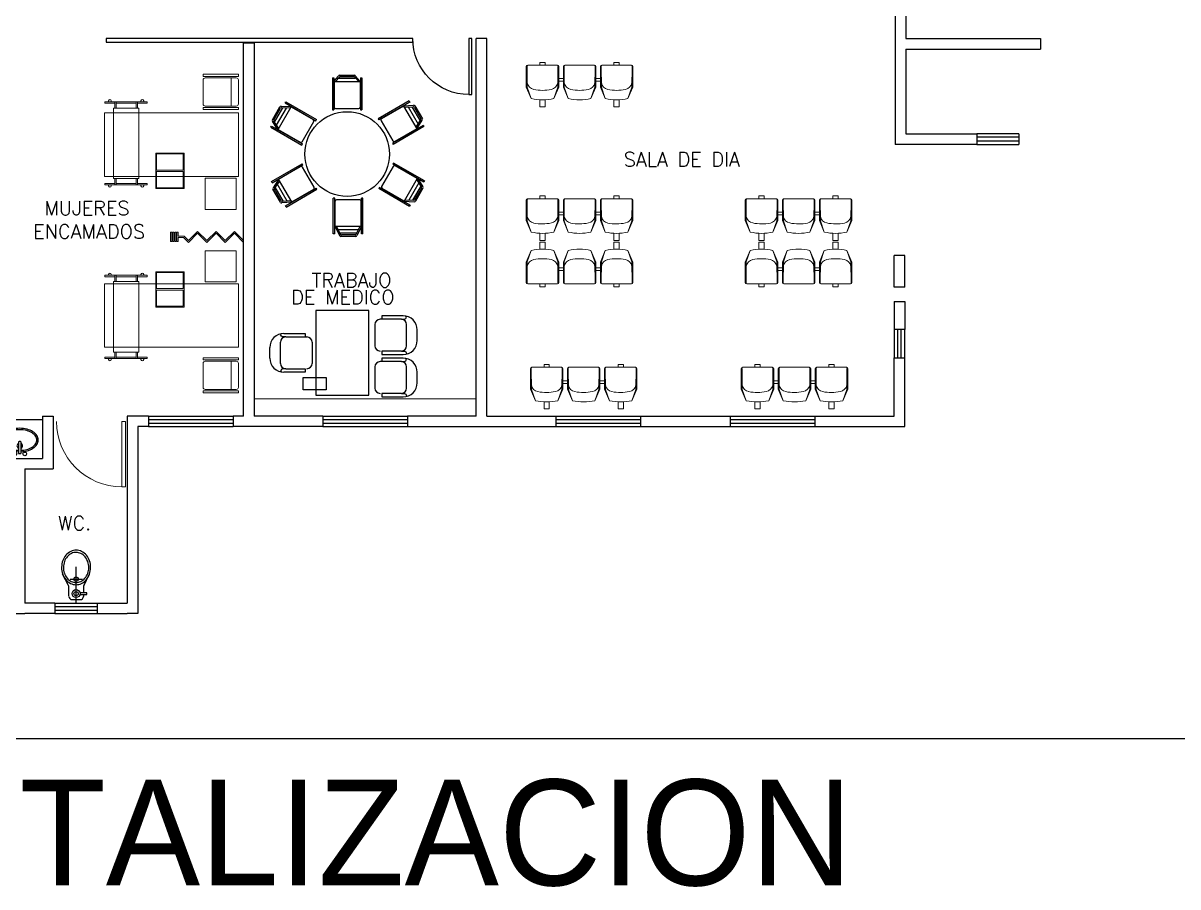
# Model space of a CAD drawing. Header units: millimetres. Extents: x 2523 to 2756, y 378 to 482.
# Drawn here: x 2655 to 2671.37, y 428.07 to 440.31 of the extents above; entities that cross this region are included whole.
import ezdxf

# ---------------------------------------------------------------- set-up
doc = ezdxf.new("R2010")
doc.units = ezdxf.units.MM
doc.linetypes.add('HIDDEN', pattern=[0.375, 0.25, -0.125])
doc.layers.get('Defpoints').update_dxf_attribs({"color": 8})
doc.layers.add('MOB', color=161, linetype='Continuous', lineweight=15)
for name, color, linetype in [('mob-f', 8, 'Continuous'), ('MOBILIARIO', 161, 'Continuous'), ('MS', 8, 'Continuous'), ('P', 7, 'Continuous')]:
    doc.layers.add(name, color=color, linetype=linetype)
doc.styles.add('ROMANS', font='romans.shx')
doc.styles.add('STYLE1', font='GOTHIC.TTF')

# ---------------------------------------------------------------- blocks, each defined once
blk = doc.blocks.new('M')
at = {"layer": 'MOB'}
for p, q in [((-0.62, 0.8), (-0.32, 0.8)), ((-0.62, 0.78), (-0.62, 0.8)), ((-0.48, 0.78), (-0.62, 0.78)), ((-0.48, 0.71), (-0.48, 0.8)), ((-0.48, 0.8), (-0.46, 0.8)), ((-0.46, 0.8), (-0.46, 0.71)), ((-0.32, 0.78), (-0.46, 0.78)), ((-0.02, 0.8), (-0.32, 0.8)), ((-0.32, 0.78), (-0.18, 0.78)), ((-0.18, 0.8), (-0.18, 0.71)), ((-0.16, 0.8), (-0.18, 0.8)), ((-0.16, 0.71), (-0.16, 0.8)), ((-0.16, 0.78), (-0.02, 0.78)), ((-0.02, 0.78), (-0.02, 0.8)), ((-0.48, -0.29), (-0.48, -0.38)), ((-0.46, -0.38), (-0.46, -0.29)), ((-0.18, -0.38), (-0.18, -0.29)), ((-0.16, -0.29), (-0.16, -0.38)), ((-0.48, -0.36), (-0.62, -0.36)), ((-0.62, -0.36), (-0.62, -0.38)), ((-0.62, -0.38), (-0.32, -0.38)), ((-0.48, -0.38), (-0.46, -0.38)), ((-0.32, -0.36), (-0.46, -0.36)), ((-0.32, -0.36), (-0.18, -0.36)), ((-0.02, -0.38), (-0.32, -0.38)), ((-0.16, -0.38), (-0.18, -0.38)), ((-0.16, -0.36), (-0.02, -0.36)), ((-0.02, -0.36), (-0.02, -0.38))]:
    blk.add_line(p, q, dxfattribs=at)
blk.add_lwpolyline([(-0.5, 0.71), (-0.5, -0.29), (-0.14, -0.29), (-0.14, 0.71)], close=True, dxfattribs=at)
for centre, start, end in [((-0.55, 0.81), 330, 210), ((-0.09, 0.81), 330, 210), ((-0.55, -0.39), 150, 30), ((-0.09, -0.39), 150, 30)]:
    blk.add_arc(centre, 0.02, start, end, dxfattribs=at)
blk = doc.blocks.new('P')
at = {"layer": 'P'}
blk.add_lwpolyline([(0.9, 0), (0.9, 0.9), (0.95, 0.9), (0.95, 0)], close=True, dxfattribs=at)
blk.add_arc((0.9, 0), 0.9, 90, 180, dxfattribs=at)
blk = doc.blocks.new('A$C1B6253C0')
for p, q in [((0, 0.571), (0, 0.281)), ((0.014, 0.277), (0.011, 0.574)), ((0.44, 0.591), (0.02, 0.591)), ((0.192, 0.591), (0.192, 0.631)), ((0.192, 0.631), (0.267, 0.631)), ((0.267, 0.591), (0.267, 0.631)), ((0.446, 0.277), (0.449, 0.574)), ((0.46, 0.281), (0.46, 0.571)), ((0.525, 0.571), (0.525, 0.281)), ((0.539, 0.277), (0.536, 0.574)), ((0.965, 0.591), (0.545, 0.591)), ((0.971, 0.277), (0.974, 0.574)), ((0.985, 0.281), (0.985, 0.571)), ((1.05, 0.571), (1.05, 0.281)), ((1.064, 0.277), (1.061, 0.574)), ((1.49, 0.591), (1.07, 0.591)), ((1.317, 0.631), (1.242, 0.631)), ((1.242, 0.591), (1.242, 0.631)), ((1.317, 0.591), (1.317, 0.631)), ((1.496, 0.277), (1.499, 0.574)), ((1.51, 0.281), (1.51, 0.571)), ((0.525, 0.401), (0.46, 0.401)), ((0.525, 0.363), (0.46, 0.363)), ((1.05, 0.401), (0.985, 0.401)), ((1.05, 0.363), (0.985, 0.363)), ((0, 0.281), (0.07, 0.118)), ((0.07, 0.118), (0.014, 0.277)), ((0.46, 0.281), (0.39, 0.118)), ((0.39, 0.118), (0.446, 0.277)), ((0.525, 0.281), (0.595, 0.118)), ((0.595, 0.118), (0.539, 0.277)), ((0.985, 0.281), (0.915, 0.118)), ((0.915, 0.118), (0.971, 0.277)), ((1.05, 0.281), (1.12, 0.118)), ((1.12, 0.118), (1.064, 0.277)), ((1.51, 0.281), (1.44, 0.118)), ((1.44, 0.118), (1.496, 0.277)), ((0.192, 0.1), (0.192, 0)), ((0.192, 0), (0.267, 0)), ((0.267, 0.1), (0.267, 0)), ((1.242, 0.1), (1.242, 0)), ((1.317, 0), (1.242, 0)), ((1.317, 0.1), (1.317, 0))]:
    blk.add_line(p, q)
for centre, radius, start, end in [((0.02, 0.571), 0.02, 90, 180), ((0.028, 0.574), 0.0178, 92.2777, 179.6564), ((0.432, 0.574), 0.0178, 0.3436, 87.7223), ((0.44, 0.571), 0.02, 0, 90), ((0.545, 0.571), 0.02, 90, 180), ((0.553, 0.574), 0.0178, 92.2777, 179.6564), ((0.957, 0.574), 0.0178, 0.3436, 87.7223), ((0.965, 0.571), 0.02, 0, 90), ((1.07, 0.571), 0.02, 90, 180), ((1.078, 0.574), 0.0178, 92.2777, 179.6564), ((1.482, 0.574), 0.0178, 0.3436, 87.7223), ((1.49, 0.571), 0.02, 0, 90), ((0.125, 0.359), 0.113, 190.0573, 259.8751), ((0.332, 0.36), 0.116, 281.3112, 349.5352), ((0.65, 0.359), 0.113, 190.0573, 259.8751), ((0.857, 0.36), 0.116, 281.3112, 349.5352), ((1.175, 0.359), 0.113, 190.0573, 259.8751), ((1.382, 0.36), 0.116, 281.3112, 349.5352), ((0.233, 0.879), 0.645, 258.5585, 280.9211), ((0.758, 0.879), 0.645, 258.5585, 280.9211), ((1.283, 0.879), 0.645, 258.5585, 280.9211), ((0.23, 0.835), 0.735, 257.4369, 282.5631), ((0.755, 0.835), 0.735, 257.4369, 282.5631), ((1.28, 0.835), 0.735, 257.4369, 282.5631)]:
    blk.add_arc(centre, radius, start, end)
blk = doc.blocks.new('SANI')
for p, q in [((-0.216, 0.12), (-0.401, 0.208)), ((0.054, -0.001), (-0.512, 0.003)), ((-0.319, -0.094), (-0.318, 0.098)), ((-0.195, 0.116), (-0.107, 0.115)), ((-0.107, 0.165), (-0.108, 0.057)), ((-0.079, 0.165), (-0.107, 0.165)), ((-0.08, 0.055), (-0.079, 0.165)), ((-0.08, 0.115), (-0.049, 0.114)), ((0, -0.064), (0, 0.064)), ((-0.219, -0.119), (-0.396, -0.213)), ((-0.051, -0.114), (-0.195, -0.113))]:
    blk.add_line(p, q)
for points in [[(-0.232, -0.003, 0.114983), (-0.251, 0.082, 0.103863), (-0.31, 0.158, 0.09123), (-0.395, 0.207, 0.020986), (-0.5, 0.226, 0.083945), (-0.605, 0.209, 0.09123), (-0.69, 0.161, 0.103863), (-0.75, 0.086, 0.114983), (-0.77, 0.001, 0.114983), (-0.751, -0.084, 0.103863), (-0.693, -0.159, 0.09123), (-0.608, -0.208, 0.083945), (-0.503, -0.227, 0.083945), (-0.398, -0.21, 0.09123), (-0.312, -0.162, 0.103863), (-0.252, -0.087, 0.114983)], [(-0.266, -0.002, 0.114859), (-0.283, 0.072, 0.103833), (-0.334, 0.138, 0.091287), (-0.408, 0.181, 0.084042), (-0.5, 0.197, 0.084042), (-0.592, 0.182, 0.091287), (-0.666, 0.14, 0.103833), (-0.718, 0.075, 0.114859), (-0.736, 0.001, 0.114859), (-0.719, -0.073, 0.103833), (-0.668, -0.139, 0.091287), (-0.594, -0.182, 0.084042), (-0.503, -0.198, 0.084042), (-0.411, -0.184, 0.091287), (-0.336, -0.142, 0.103833), (-0.284, -0.076, 0.114859)]]:
    blk.add_lwpolyline(points, format="xyb", close=True)
for centre, radius in [((-0.318, -0.001), 0.0338), ((-0.093, -0.001), 0.0623), ((-0.093, -0.001), 0.0332)]:
    blk.add_circle(centre, radius)
for centre, start, end in [((-0.195, 0.166), 244.5146, 269.5917), ((-0.05, 0.064), 359.5917, 89.5917), ((-0.196, -0.163), 89.5917, 118.0604), ((-0.05, -0.064), 269.5917, 359.5917)]:
    blk.add_arc(centre, 0.05, start, end)
blk = doc.blocks.new('LLAVES')
at = {"color": 0, "linetype": 'ByBlock'}
for p, q in [((0.0154, 0.0047), (0.0154, -0.0047)), ((0.0948, 0.0097), (0.0204, 0.0097)), ((0.0998, -0.0047), (0.0998, 0.0047)), ((0.0204, -0.0098), (0.0948, -0.0098))]:
    blk.add_line(p, q, dxfattribs=at)
for centre in [(0.013, 0.0346), (0.013, -0.0355)]:
    blk.add_circle(centre, 0.013, dxfattribs=at)
for centre, start, end in [((0.0204, 0.0047), 90, 180), ((0.0948, 0.0047), 0, 90), ((0.0204, -0.0047), 180, 270), ((0.0948, -0.0047), 270, 360)]:
    blk.add_arc(centre, 0.005, start, end, dxfattribs=at)
blk = doc.blocks.new('A$C600B6E80')
for points in [[(0.332, 0.286, 0.050781), (0.319, 0.37, 0.076871), (0.284, 0.451, 0.107155), (0.226, 0.511, 0.146462), (0.166, 0.528, 0.146462), (0.107, 0.511, 0.107155), (0.049, 0.451, 0.076871), (0.014, 0.37, 0.063889), (0, 0.264, 0.063889), (0.014, 0.159, 0.076871), (0.049, 0.077, 0.107155), (0.107, 0.018, 0.146462), (0.166, 0, 0.146462), (0.226, 0.018, 0.107155), (0.284, 0.077, 0.076871), (0.319, 0.159, 0.053581), (0.332, 0.247, 0.063889)], [(0.312, 0.285, 0.050781), (0.3, 0.365, 0.076871), (0.267, 0.44, 0.107155), (0.215, 0.494, 0.146462), (0.166, 0.508, 0.146462), (0.118, 0.494, 0.107155), (0.066, 0.44, 0.076871), (0.033, 0.365, 0.063889), (0.02, 0.264, 0.063889), (0.033, 0.164, 0.076871), (0.066, 0.088, 0.107155), (0.118, 0.034, 0.146462), (0.166, 0.02, 0.146462), (0.215, 0.034, 0.107155), (0.267, 0.088, 0.076871), (0.3, 0.164, 0.053581), (0.312, 0.248, 0.053581)]]:
    blk.add_lwpolyline(points, format="xyb")
for start, end in [(29.1764, 150.8236), (209.1764, 330.8236)]:
    blk.add_arc((0.249, 0.266), 0.04, start, end)
at = {"xscale": 2, "yscale": 2, "zscale": 2, "rotation": 180}
blk.add_blockref('LLAVES', (0.389, 0.266), dxfattribs=at)
blk = doc.blocks.new('P10')
blk.add_lwpolyline([(-0.9, 0.9), (-0.95, 0.9), (-0.95, 0), (-0.9, 0)], close=True)
blk.add_arc((-0.9, 0), 0.9, 0, 90)

msp = doc.modelspace()

# ---------------------------------------------------------------- linework, layer by layer
for p, q in [((2667.3623, 444.1422), (2667.3623, 438.5922)), ((2667.5123, 444.1422), (2667.5123, 440.0922)), ((2661.4248, 434.7422), (2661.4248, 440.0922)), ((2661.5748, 434.7422), (2661.5748, 440.0922)), ((2667.5123, 440.0922), (2669.4248, 440.0922)), ((2669.4248, 440.0922), (2669.4248, 439.9422)), ((2667.5123, 439.9422), (2669.4248, 439.9422)), ((2667.5123, 439.9422), (2667.5123, 438.7422)), ((2667.5123, 438.7422), (2668.5203, 438.7422)), ((2668.5203, 438.7422), (2668.5203, 438.5922)), ((2669.1168, 438.7422), (2668.5203, 438.7422)), ((2669.1168, 438.6922), (2668.5203, 438.6922)), ((2668.5203, 438.6422), (2669.1168, 438.6422)), ((2669.1168, 438.7422), (2669.1168, 438.5922)), ((2668.5203, 438.5922), (2667.3623, 438.5922)), ((2668.5203, 438.5922), (2669.1168, 438.5922)), ((2667.3492, 436.5672), (2667.3492, 437.0172)), ((2667.4992, 436.5672), (2667.4992, 437.0172)), ((2667.4992, 436.5672), (2667.3492, 436.5672)), ((2667.3492, 436.3672), (2667.3492, 435.9672)), ((2667.3492, 436.3672), (2667.4992, 436.3672)), ((2667.4992, 436.3672), (2667.4992, 435.9672)), ((2667.4992, 435.9672), (2667.3492, 435.9672)), ((2667.3492, 435.9672), (2667.3492, 435.5672)), ((2667.4992, 435.5672), (2667.4992, 435.9672)), ((2667.3492, 434.7422), (2667.3492, 435.5672)), ((2667.3492, 435.5672), (2667.4992, 435.5672)), ((2667.4992, 434.5922), (2667.4992, 435.5672)), ((2655.2765, 434.7422), (2655.2765, 434.1422)), ((2655.2765, 434.7422), (2655.4265, 434.7422)), ((2655.4265, 434.7422), (2655.4265, 433.9922)), ((2656.7765, 434.7422), (2656.4765, 434.7422)), ((2656.4765, 434.7422), (2656.4765, 432.0922)), ((2656.7765, 434.7422), (2657.9765, 434.7422)), ((2656.7765, 434.7422), (2656.7765, 434.5922)), ((2656.7765, 434.6922), (2657.9765, 434.6922)), ((2658.1265, 434.7422), (2657.9765, 434.7422)), ((2657.9765, 434.7422), (2657.9765, 434.5922)), ((2659.2506, 434.7422), (2658.2765, 434.7422)), ((2659.2506, 434.7422), (2660.4506, 434.7422)), ((2659.2506, 434.7422), (2659.2506, 434.5922)), ((2659.2506, 434.6922), (2660.4506, 434.6922)), ((2661.4248, 434.7422), (2660.4506, 434.7422)), ((2660.4506, 434.7422), (2660.4506, 434.5922)), ((2661.5748, 434.7422), (2662.5592, 434.7422)), ((2662.5592, 434.5922), (2662.5592, 434.7422)), ((2662.5592, 434.7422), (2663.7592, 434.7422)), ((2662.5592, 434.6922), (2663.7592, 434.6922)), ((2663.7592, 434.5922), (2663.7592, 434.7422)), ((2663.7592, 434.7422), (2665.0292, 434.7422)), ((2665.0292, 434.5922), (2665.0292, 434.7422)), ((2665.0292, 434.7422), (2666.2292, 434.7422)), ((2665.0292, 434.6922), (2666.2292, 434.6922)), ((2666.2292, 434.5922), (2666.2292, 434.7422)), ((2666.2292, 434.7422), (2667.3492, 434.7422)), ((2667.4992, 434.5922), (2667.4992, 434.7422)), ((2656.7765, 434.5922), (2656.6265, 434.5922)), ((2656.6265, 434.5922), (2656.6265, 431.9422)), ((2656.7765, 434.6422), (2657.9765, 434.6422)), ((2656.7765, 434.5922), (2657.9765, 434.5922)), ((2659.2506, 434.5922), (2657.9765, 434.5922)), ((2659.2506, 434.6422), (2660.4506, 434.6422)), ((2659.2506, 434.5922), (2660.4506, 434.5922)), ((2660.4506, 434.5922), (2662.5592, 434.5922)), ((2662.5592, 434.6422), (2663.7592, 434.6422)), ((2662.5592, 434.5922), (2663.7592, 434.5922)), ((2663.7592, 434.5922), (2665.0292, 434.5922)), ((2665.0292, 434.6422), (2666.2292, 434.6422)), ((2665.0292, 434.5922), (2666.2292, 434.5922)), ((2666.2292, 434.5922), (2667.4992, 434.5922)), ((2654.6265, 434.1422), (2655.2765, 434.1422)), ((2655.0248, 433.9922), (2655.0248, 432.0922)), ((2655.0248, 433.9922), (2655.4265, 433.9922)), ((2655.4506, 432.0922), (2655.0248, 432.0922)), ((2655.4506, 432.0922), (2656.0506, 432.0922)), ((2655.4506, 432.0922), (2655.4506, 431.9422)), ((2656.0506, 432.0922), (2656.0506, 431.9422)), ((2656.0506, 432.0922), (2656.4765, 432.0922)), ((2654.8748, 431.9422), (2655.0248, 431.9422)), ((2655.4506, 431.9422), (2655.0248, 431.9422)), ((2655.4506, 432.0422), (2656.0506, 432.0422)), ((2655.4506, 431.9922), (2656.0506, 431.9922)), ((2655.4506, 431.9422), (2656.0506, 431.9422)), ((2656.0506, 431.9422), (2656.4765, 431.9422))]:
    msp.add_line(p, q)
msp.add_lwpolyline([(2660.5248, 440.0922), (2656.1765, 440.0922), (2656.1765, 440.0422), (2660.5248, 440.0422)], close=True)
for points in [[(2661.5748, 440.0922), (2661.4248, 440.0922)], [(2658.1265, 434.7422), (2658.1265, 440.0322), (2658.2765, 440.0322), (2658.2765, 434.7422)], [(2667.4992, 437.0172), (2667.3492, 437.0172)], [(2667.3992, 435.5672), (2667.3992, 435.9672)], [(2667.4492, 435.5672), (2667.4492, 435.9672)], [(2667.3492, 435.5672), (2667.4992, 435.5672)], [(2656.6265, 431.9422), (2656.4765, 431.9422)]]:
    msp.add_lwpolyline(points)
at = {"layer": 'Defpoints'}
msp.add_lwpolyline([(2600.0821, 430.1749), (2736.8942, 430.1749)], dxfattribs=at)
at = {"layer": 'MOB'}
for p, q in [((2658.0519, 439.5852), (2657.5519, 439.5852)), ((2657.5519, 439.5552), (2657.5519, 439.5852)), ((2658.0519, 439.5552), (2657.5519, 439.5552)), ((2657.5519, 439.5052), (2657.5519, 439.1652)), ((2658.0219, 439.5352), (2657.5819, 439.5352)), ((2657.9519, 439.5352), (2657.9519, 439.1352)), ((2658.0519, 439.5552), (2658.0519, 439.5852)), ((2658.0519, 439.1652), (2658.0519, 439.5052)), ((2658.0519, 439.1152), (2657.5519, 439.1152)), ((2657.5519, 439.1152), (2657.5519, 439.0852)), ((2658.0219, 439.1352), (2657.5819, 439.1352)), ((2658.0519, 439.1152), (2658.0519, 439.0852)), ((2658.0519, 439.0852), (2657.5519, 439.0852)), ((2656.8812, 437.9667), (2656.8812, 438.4667)), ((2656.8812, 438.4667), (2657.2812, 438.4667)), ((2656.8912, 438.2267), (2656.8912, 438.4567)), ((2656.8912, 438.4567), (2657.2712, 438.4567)), ((2657.2712, 438.4567), (2657.2712, 438.2267)), ((2657.2812, 438.4667), (2657.2812, 437.9667)), ((2656.8812, 438.2267), (2656.881, 438.2267)), ((2656.8812, 438.2067), (2656.881, 438.2067)), ((2656.8912, 438.2267), (2657.2712, 438.2267)), ((2656.8912, 437.9767), (2656.8912, 438.2067)), ((2656.8912, 438.2067), (2657.2712, 438.2067)), ((2657.2712, 438.2067), (2657.2712, 437.9767)), ((2657.2812, 437.9667), (2656.8812, 437.9667)), ((2657.2712, 437.9767), (2656.8912, 437.9767)), ((2657.1806, 437.3465), (2657.198, 437.3465)), ((2657.1806, 437.2162), (2657.1806, 437.3465)), ((2657.198, 437.3465), (2657.198, 437.29)), ((2657.3443, 437.2285), (2657.4747, 437.3588)), ((2657.4747, 437.3343), (2657.3443, 437.2039)), ((2657.4747, 437.3588), (2657.605, 437.2285)), ((2657.605, 437.2039), (2657.4747, 437.3343)), ((2657.605, 437.2285), (2657.7354, 437.3588)), ((2657.7354, 437.3343), (2657.605, 437.2039)), ((2657.7354, 437.3588), (2657.8658, 437.2285)), ((2657.8658, 437.2039), (2657.7354, 437.3343)), ((2657.8658, 437.2285), (2657.9961, 437.3588)), ((2657.9961, 437.3343), (2657.8658, 437.2039)), ((2657.9961, 437.3588), (2658.1265, 437.2285)), ((2658.1265, 437.2039), (2657.9961, 437.3343)), ((2657.198, 437.2162), (2657.1806, 437.2162)), ((2657.198, 437.29), (2657.2827, 437.29)), ((2657.2755, 437.2727), (2657.198, 437.2727)), ((2657.198, 437.2727), (2657.198, 437.2162)), ((2657.3443, 437.2039), (2657.2755, 437.2727)), ((2657.2827, 437.29), (2657.3443, 437.2285)), ((2657.2812, 436.7876), (2656.8812, 436.7876)), ((2656.8812, 436.7876), (2656.8812, 436.2876)), ((2657.2712, 436.7776), (2656.8912, 436.7776)), ((2656.8912, 436.7776), (2656.8912, 436.5476)), ((2657.2712, 436.5476), (2657.2712, 436.7776)), ((2657.2812, 436.2876), (2657.2812, 436.7876)), ((2656.8812, 436.5476), (2656.881, 436.5476)), ((2656.8812, 436.5276), (2656.881, 436.5276)), ((2656.8912, 436.5476), (2657.2712, 436.5476)), ((2656.8912, 436.5276), (2657.2712, 436.5276)), ((2656.8912, 436.5276), (2656.8912, 436.2976)), ((2657.2712, 436.2976), (2657.2712, 436.5276)), ((2656.8812, 436.2876), (2657.2812, 436.2876)), ((2656.8912, 436.2976), (2657.2712, 436.2976)), ((2657.5519, 435.5391), (2657.5519, 435.5691)), ((2658.0519, 435.5691), (2657.5519, 435.5691)), ((2658.0519, 435.5391), (2657.5519, 435.5391)), ((2658.0219, 435.5191), (2657.5819, 435.5191)), ((2657.9519, 435.1191), (2657.9519, 435.5191)), ((2658.0519, 435.5391), (2658.0519, 435.5691)), ((2657.5519, 435.1491), (2657.5519, 435.4891)), ((2658.0519, 435.4891), (2658.0519, 435.1491)), ((2657.5519, 435.0991), (2657.5519, 435.0691)), ((2658.0519, 435.0991), (2657.5519, 435.0991)), ((2658.0519, 435.0691), (2657.5519, 435.0691)), ((2658.0219, 435.1191), (2657.5819, 435.1191)), ((2658.0519, 435.0991), (2658.0519, 435.0691)), ((2658.2765, 434.9841), (2661.4248, 434.9841))]:
    msp.add_line(p, q, dxfattribs=at)
for points in [[(2656.1554, 439.0372), (2658.0554, 439.0372), (2658.0554, 438.1372), (2656.1554, 438.1372)], [(2657.5794, 437.6712), (2658.0194, 437.6712), (2658.0194, 438.1112), (2657.5794, 438.1112)], [(2657.1068, 437.3465), (2657.1068, 437.2162), (2657.0894, 437.2162), (2657.0894, 437.3465)], [(2657.1372, 437.3465), (2657.1372, 437.2162), (2657.1198, 437.2162), (2657.1198, 437.3465)], [(2657.1676, 437.3465), (2657.1676, 437.2162), (2657.1502, 437.2162), (2657.1502, 437.3465)], [(2657.5794, 437.0831), (2658.0194, 437.0831), (2658.0194, 436.6431), (2657.5794, 436.6431)], [(2656.1554, 435.7172), (2658.0554, 435.7172), (2658.0554, 436.6172), (2656.1554, 436.6172)]]:
    msp.add_lwpolyline(points, close=True, dxfattribs=at)
for centre, start, end in [((2657.5819, 439.5052), 90, 180), ((2658.0219, 439.5052), 0, 90), ((2657.5819, 439.1652), 180, 270), ((2658.0219, 439.1652), 270, 0), ((2657.5819, 435.4891), 90, 180), ((2658.0219, 435.4891), 0, 90), ((2657.5819, 435.1491), 180, 270), ((2658.0219, 435.1491), 270, 0)]:
    msp.add_arc(centre, 0.03, start, end, dxfattribs=at)
at = {"layer": 'mob-f'}
msp.add_line((2654.6265, 434.6922), (2655.2765, 434.6922), dxfattribs=at)
at = {"layer": 'MOBILIARIO'}
for p, q in [((2659.4048, 439.4826), (2659.4698, 439.5609)), ((2659.4104, 439.4819), (2659.4104, 439.1219)), ((2659.4269, 439.4819), (2659.4834, 439.5437)), ((2659.4876, 439.5719), (2659.6986, 439.5719)), ((2659.4968, 439.5519), (2659.6876, 439.5519)), ((2659.7576, 439.4819), (2659.701, 439.5437)), ((2659.7796, 439.4827), (2659.7146, 439.561)), ((2659.7804, 439.4819), (2659.7804, 439.1219)), ((2658.5341, 438.9402), (2658.6396, 439.123)), ((2658.556, 438.9382), (2658.6514, 439.1035)), ((2658.8006, 439.1235), (2658.657, 439.1314)), ((2658.7903, 439.104), (2658.6652, 439.1109)), ((2658.8017, 439.1238), (2659.1134, 438.9438)), ((2659.4304, 439.1019), (2659.7604, 439.1019)), ((2660.3949, 439.1339), (2660.0831, 438.9539)), ((2660.3927, 439.139), (2660.5363, 439.1469)), ((2660.4031, 439.1196), (2660.5282, 439.1265)), ((2660.542, 439.119), (2660.6374, 438.9537)), ((2660.5547, 439.137), (2660.6602, 438.9542)), ((2660.5685, 438.8332), (2660.637, 438.938)), ((2660.5801, 438.8145), (2660.6588, 438.9349)), ((2658.6133, 438.7989), (2658.5346, 438.9193)), ((2658.6249, 438.8177), (2658.5564, 438.9225)), ((2658.6167, 438.8033), (2658.9284, 438.6233)), ((2658.9558, 438.6307), (2659.1208, 438.9164)), ((2660.0758, 438.9266), (2660.2408, 438.6408)), ((2660.5799, 438.8134), (2660.2681, 438.6334)), ((2660.5857, 438.1072), (2660.2739, 438.2872)), ((2658.6225, 438.0971), (2658.9343, 438.2771)), ((2659.1266, 437.984), (2658.9616, 438.2698)), ((2660.2466, 438.2799), (2660.0816, 437.9941)), ((2658.6476, 437.7736), (2658.5421, 437.9564)), ((2658.6222, 438.0961), (2658.5436, 437.9757)), ((2658.6604, 437.7916), (2658.565, 437.9568)), ((2658.6339, 438.0774), (2658.5654, 437.9725)), ((2658.8075, 437.7767), (2659.1193, 437.9567)), ((2660.4007, 437.7868), (2660.0889, 437.9668)), ((2660.6464, 437.9724), (2660.551, 437.8071)), ((2660.6683, 437.9703), (2660.5628, 437.7876)), ((2660.5774, 438.0929), (2660.6459, 437.9881)), ((2660.589, 438.1117), (2660.6677, 437.9913)), ((2658.7992, 437.791), (2658.6742, 437.7841)), ((2659.772, 437.8087), (2659.442, 437.8087)), ((2660.4121, 437.8066), (2660.5372, 437.7996)), ((2658.8097, 437.7716), (2658.6661, 437.7636)), ((2659.422, 437.4287), (2659.422, 437.7887)), ((2659.792, 437.4287), (2659.792, 437.7887)), ((2660.4017, 437.7871), (2660.5454, 437.7792)), ((2659.4228, 437.4279), (2659.4877, 437.2995)), ((2659.4448, 437.4287), (2659.5014, 437.3169)), ((2659.7055, 437.3087), (2659.5147, 437.3087)), ((2659.7755, 437.4287), (2659.7189, 437.3169)), ((2659.7976, 437.428), (2659.7326, 437.2996)), ((2659.7148, 437.2887), (2659.5037, 437.2887)), ((2660.0874, 436.1632), (2660.0874, 436.1132)), ((2660.3874, 436.1632), (2660.0874, 436.1632)), ((2660.4339, 436.1438), (2660.4266, 436.1597)), ((2659.9874, 436.0382), (2659.9874, 435.7382)), ((2660.3624, 436.1132), (2660.0624, 436.1132)), ((2660.3624, 436.1132), (2660.4093, 436.1135)), ((2660.4093, 436.1135), (2660.4237, 436.1243)), ((2660.4237, 436.1243), (2660.4339, 436.1438)), ((2660.4374, 435.7382), (2660.4374, 436.0382)), ((2658.6511, 435.8938), (2658.6584, 435.9097)), ((2658.6613, 435.8743), (2658.6511, 435.8938)), ((2658.6757, 435.8635), (2658.6613, 435.8743)), ((2658.7226, 435.8632), (2658.6757, 435.8635)), ((2658.6976, 435.9132), (2658.9976, 435.9132)), ((2658.7226, 435.8632), (2659.0226, 435.8632)), ((2658.9976, 435.9132), (2658.9976, 435.8632)), ((2660.5874, 435.8132), (2660.5874, 435.9632)), ((2658.4976, 435.5632), (2658.4976, 435.7132)), ((2658.6476, 435.4882), (2658.6476, 435.7882)), ((2659.0976, 435.7882), (2659.0976, 435.4882)), ((2660.0874, 435.6632), (2660.0874, 435.6132)), ((2660.3624, 435.6632), (2660.0874, 435.6632)), ((2660.3624, 435.6632), (2660.4093, 435.6629)), ((2660.4093, 435.6629), (2660.4237, 435.6521)), ((2660.3624, 435.5132), (2660.0624, 435.5132)), ((2660.0874, 435.6132), (2660.3874, 435.6132)), ((2660.3874, 435.5632), (2660.0874, 435.5632)), ((2660.0874, 435.5632), (2660.0874, 435.5132)), ((2660.3624, 435.5132), (2660.4093, 435.5135)), ((2660.4093, 435.5135), (2660.4237, 435.5243)), ((2660.4237, 435.6521), (2660.4339, 435.6326)), ((2660.4237, 435.5243), (2660.4339, 435.5438)), ((2660.4339, 435.6326), (2660.4266, 435.6166)), ((2660.4339, 435.5438), (2660.4266, 435.5597)), ((2658.6613, 435.4021), (2658.6511, 435.3826)), ((2658.6511, 435.3826), (2658.6584, 435.3666)), ((2658.6757, 435.4129), (2658.6613, 435.4021)), ((2658.7226, 435.4132), (2658.6757, 435.4129)), ((2658.9976, 435.3632), (2658.6976, 435.3632)), ((2658.7226, 435.4132), (2658.9976, 435.4132)), ((2658.9976, 435.4132), (2658.9976, 435.3632)), ((2659.9874, 435.4382), (2659.9874, 435.1382)), ((2660.4374, 435.1382), (2660.4374, 435.4382)), ((2660.5874, 435.2132), (2660.5874, 435.3632)), ((2660.3624, 435.0632), (2660.0874, 435.0632)), ((2660.0874, 435.0632), (2660.0874, 435.0132)), ((2660.0874, 435.0132), (2660.3874, 435.0132)), ((2660.3624, 435.0632), (2660.4093, 435.0629)), ((2660.4093, 435.0629), (2660.4237, 435.0521)), ((2660.4237, 435.0521), (2660.4339, 435.0326)), ((2660.4339, 435.0326), (2660.4266, 435.0166))]:
    msp.add_line(p, q, dxfattribs=at)
for points in [[(2659.3864, 439.5373), (2659.3864, 439.0813)], [(2659.3864, 439.5373), (2659.4054, 439.5373)], [(2659.4054, 439.5373), (2659.4054, 439.0813)], [(2659.4104, 439.4819), (2659.7804, 439.4819)], [(2659.452, 439.4816), (2659.7324, 439.4816)], [(2659.4757, 439.5285), (2659.7087, 439.5285)], [(2659.7854, 439.5373), (2659.7854, 439.0813)], [(2659.7854, 439.5373), (2659.8044, 439.5373)], [(2659.8044, 439.5373), (2659.8044, 439.0813)], [(2658.5658, 438.9082), (2658.6822, 439.11)], [(2658.5945, 438.8643), (2658.7347, 439.1071)], [(2658.6167, 438.8033), (2658.8017, 439.1238)], [(2658.7129, 439.1808), (2658.7224, 439.1972)], [(2658.7129, 439.1808), (2659.1511, 438.9278)], [(2658.7224, 439.1972), (2659.1606, 438.9442)], [(2660.4741, 439.2073), (2660.0359, 438.9543)], [(2660.4836, 439.1909), (2660.0454, 438.9379)], [(2660.3949, 439.1339), (2660.5799, 438.8134)], [(2660.4587, 439.1226), (2660.5989, 438.8798)], [(2660.4741, 439.2073), (2660.4836, 439.1909)], [(2660.5112, 439.1255), (2660.6277, 438.9238)], [(2659.1511, 438.9278), (2659.1606, 438.9443)], [(2659.3864, 439.0813), (2659.4054, 439.0813)], [(2659.7854, 439.0813), (2659.8044, 439.0813)], [(2660.0359, 438.9544), (2660.0454, 438.9379)], [(2658.5134, 438.8352), (2658.5229, 438.8517)], [(2658.5134, 438.8352), (2658.9516, 438.5822)], [(2658.5229, 438.8517), (2658.9611, 438.5987)], [(2660.6736, 438.8618), (2660.2354, 438.6088)], [(2660.6831, 438.8453), (2660.2449, 438.5923)], [(2660.6736, 438.8618), (2660.6831, 438.8453)], [(2660.2354, 438.6088), (2660.2449, 438.5924)], [(2658.9516, 438.5823), (2658.9611, 438.5987)], [(2658.5193, 438.0652), (2658.9575, 438.3182)], [(2658.5288, 438.0488), (2658.967, 438.3018)], [(2658.9669, 438.3018), (2658.9574, 438.3182)], [(2660.6794, 438.0589), (2660.2412, 438.3119)], [(2660.2508, 438.3283), (2660.2413, 438.3119)], [(2660.6889, 438.0753), (2660.2507, 438.3283)], [(2658.5288, 438.0488), (2658.5193, 438.0652)], [(2658.6912, 437.7851), (2658.5747, 437.9868)], [(2658.7436, 437.788), (2658.6034, 438.0308)], [(2658.8075, 437.7767), (2658.6225, 438.0971)], [(2658.7188, 437.7197), (2659.157, 437.9727)], [(2658.7283, 437.7032), (2659.1665, 437.9562)], [(2659.1664, 437.9562), (2659.1569, 437.9727)], [(2660.4799, 437.7134), (2660.0417, 437.9663)], [(2660.0513, 437.9828), (2660.0418, 437.9663)], [(2660.4894, 437.7298), (2660.0512, 437.9828)], [(2660.5857, 438.1072), (2660.4007, 437.7868)], [(2660.6079, 438.0463), (2660.4677, 437.8035)], [(2660.6366, 438.0023), (2660.5201, 437.8006)], [(2660.6889, 438.0753), (2660.6794, 438.0589)], [(2659.398, 437.3233), (2659.398, 437.8293)], [(2659.417, 437.8293), (2659.398, 437.8293)], [(2659.417, 437.3233), (2659.417, 437.8293)], [(2659.797, 437.3233), (2659.797, 437.8293)], [(2659.816, 437.8293), (2659.797, 437.8293)], [(2659.816, 437.3233), (2659.816, 437.8293)], [(2658.7283, 437.7032), (2658.7188, 437.7197)], [(2660.4894, 437.7298), (2660.4799, 437.7134)], [(2659.417, 437.3233), (2659.398, 437.3233)], [(2659.792, 437.4287), (2659.422, 437.4287)], [(2659.7503, 437.379), (2659.47, 437.379)], [(2659.7266, 437.3321), (2659.4937, 437.3321)], [(2659.816, 437.3233), (2659.797, 437.3233)], [(2658.9726, 435.1159), (2658.9726, 435.2909), (2659.1476, 435.2909)], [(2659.1476, 435.1159), (2658.9726, 435.1159)]]:
    msp.add_lwpolyline(points, dxfattribs=at)
msp.add_lwpolyline([(2659.9011, 435.0378), (2659.9011, 436.2378), (2659.1511, 436.2378), (2659.1511, 435.0378)], close=True, dxfattribs=at)
at = {"layer": 'MOBILIARIO', "linetype": 'HIDDEN'}
msp.add_lwpolyline([(2659.1476, 435.2909), (2659.2976, 435.2909), (2659.2976, 435.1159), (2659.1476, 435.1159)], dxfattribs=at)
at = {"layer": 'MOBILIARIO'}
msp.add_circle((2659.5937, 438.4553), 0.6, dxfattribs=at)
for centre, radius, start, end in [((2659.4876, 439.5519), 0.02, 90, 153.16245), ((2659.4968, 439.5369), 0.015, 90, 153.16245), ((2659.6876, 439.5369), 0.015, 26.83755, 90), ((2659.6968, 439.552), 0.02, 26.83755, 90), ((2658.6559, 439.1115), 0.02, 86.83755, 150), ((2658.6644, 439.096), 0.015, 86.83755, 150), ((2659.4304, 439.1219), 0.02, 180, 270), ((2659.7604, 439.1219), 0.02, 270, 0), ((2660.529, 439.1115), 0.015, 30, 93.16245), ((2660.5374, 439.127), 0.02, 30, 93.16245), ((2658.5514, 438.9302), 0.02, 150, 213.16245), ((2658.569, 438.9307), 0.015, 150, 213.16245), ((2659.1034, 438.9264), 0.02, 330, 60), ((2660.0931, 438.9366), 0.02, 120, 210), ((2660.6244, 438.9462), 0.015, 326.83755, 30), ((2660.6421, 438.9458), 0.02, 326.83755, 30), ((2658.9384, 438.6407), 0.02, 240, 330), ((2660.2581, 438.6508), 0.02, 210, 300), ((2660.2639, 438.2699), 0.02, 60, 150), ((2658.9443, 438.2598), 0.02, 30, 120), ((2658.5603, 437.9647), 0.02, 146.83755, 210), ((2658.5779, 437.9643), 0.015, 146.83755, 210), ((2659.1093, 437.974), 0.02, 300, 30), ((2660.0989, 437.9841), 0.02, 150, 240), ((2660.6334, 437.9799), 0.015, 330, 33.16245), ((2660.651, 437.9803), 0.02, 330, 33.16245), ((2658.6733, 437.7991), 0.015, 210, 273.16245), ((2659.442, 437.7887), 0.02, 90, 180), ((2659.772, 437.7887), 0.02, 0, 90), ((2660.538, 437.8146), 0.015, 266.83755, 330), ((2660.5465, 437.7991), 0.02, 266.83755, 330), ((2658.665, 437.7836), 0.02, 210, 273.16245), ((2659.5056, 437.3086), 0.02, 206.83755, 270), ((2659.5147, 437.3237), 0.015, 206.83755, 270), ((2659.7055, 437.3237), 0.015, 270, 333.16245), ((2659.7148, 437.3087), 0.02, 270, 333.16245), ((2660.3874, 435.9632), 0.2, 0, 90), ((2660.0624, 436.0382), 0.075, 90, 180), ((2660.3624, 436.0382), 0.075, 0, 90), ((2658.6976, 435.7132), 0.2, 90, 180), ((2658.7226, 435.7882), 0.075, 90, 180), ((2659.0226, 435.7882), 0.075, 0, 90), ((2660.0624, 435.7382), 0.075, 180, 270), ((2660.3624, 435.7382), 0.075, 270, 0), ((2660.3874, 435.8132), 0.2, 270, 0), ((2658.6976, 435.5632), 0.2, 180, 270), ((2660.0624, 435.4382), 0.075, 90, 180), ((2660.3624, 435.4382), 0.075, 0, 90), ((2660.3874, 435.3632), 0.2, 0, 90), ((2658.7226, 435.4882), 0.075, 180, 270), ((2659.0226, 435.4882), 0.075, 270, 0), ((2660.3874, 435.2132), 0.2, 270, 0), ((2660.0624, 435.1382), 0.075, 180, 270), ((2660.3624, 435.1382), 0.075, 270, 0)]:
    msp.add_arc(centre, radius, start, end, dxfattribs=at)

# ---------------------------------------------------------------- block references
at = {"layer": 'MOB', "rotation": 180}
for name, p, xscale, yscale, zscale in [('P', (2660.5248, 440.0922), -0.8820899999700487, 0.8820899999700487, 0.8820900000000002), ('P10', (2655.473, 434.6672), 1.031055193394423, 1.031055193394423, 1.031055193394423)]:
    msp.add_blockref(name, p, dxfattribs=dict(at, xscale=xscale, yscale=yscale, zscale=zscale))
at = {"layer": 'MOB', "xscale": -1}
for p in [(2663.644, 439.1237), (2663.644, 437.2313), (2663.7022, 434.8423), (2666.6914, 434.8423)]:
    msp.add_blockref('A$C1B6253C0', p, dxfattribs=at)
at = {"layer": 'MOB'}
for name, p in [('M', (2656.7809, 438.3974)), ('A$C1B6253C0', (2665.2391, 437.2313))]:
    msp.add_blockref(name, p, dxfattribs=at)
at = {"layer": 'MOB', "rotation": 180}
msp.add_blockref('A$C1B6253C0', (2663.644, 437.2063), dxfattribs=at)
at = {"layer": 'MOB', "xscale": -1, "rotation": 180}
for name, p in [('A$C1B6253C0', (2665.2391, 437.2063)), ('M', (2656.7809, 436.357))]:
    msp.add_blockref(name, p, dxfattribs=at)
at = {"layer": 'mob-f', "rotation": 269.9830715359784}
msp.add_blockref('A$C600B6E80', (2654.6872, 434.569), dxfattribs=at)
at = {"layer": 'MS', "xscale": 0.9090909091755748, "yscale": 0.9090909091755748, "zscale": 0.9090909091755748, "rotation": 270}
msp.add_blockref('SANI', (2655.7517, 432.1412), dxfattribs=at)

# ---------------------------------------------------------------- texts
at = {"style": 'ROMANS'}
for s, p in [('SALA DE DIA', (2663.5151, 438.28)), ('MUJERES', (2655.3, 437.5885)), ('ENCAMADOS ', (2655.1428, 437.2582)), ('TRABAJO', (2659.0911, 436.5664)), (' DE MEDICO', (2658.6638, 436.3258)), ('WC.', (2655.4949, 433.1257))]:
    msp.add_text(s, height=0.2, dxfattribs=at).set_placement(p)
at = {"layer": 'Defpoints', "insert": (2657.733, 429.5911), "char_height": 1.5, "width": 50.411832, "attachment_point": 2, "style": 'STYLE1'}
msp.add_mtext('HOSPITALIZACION', dxfattribs=at)

doc.saveas('drawing.dxf')
